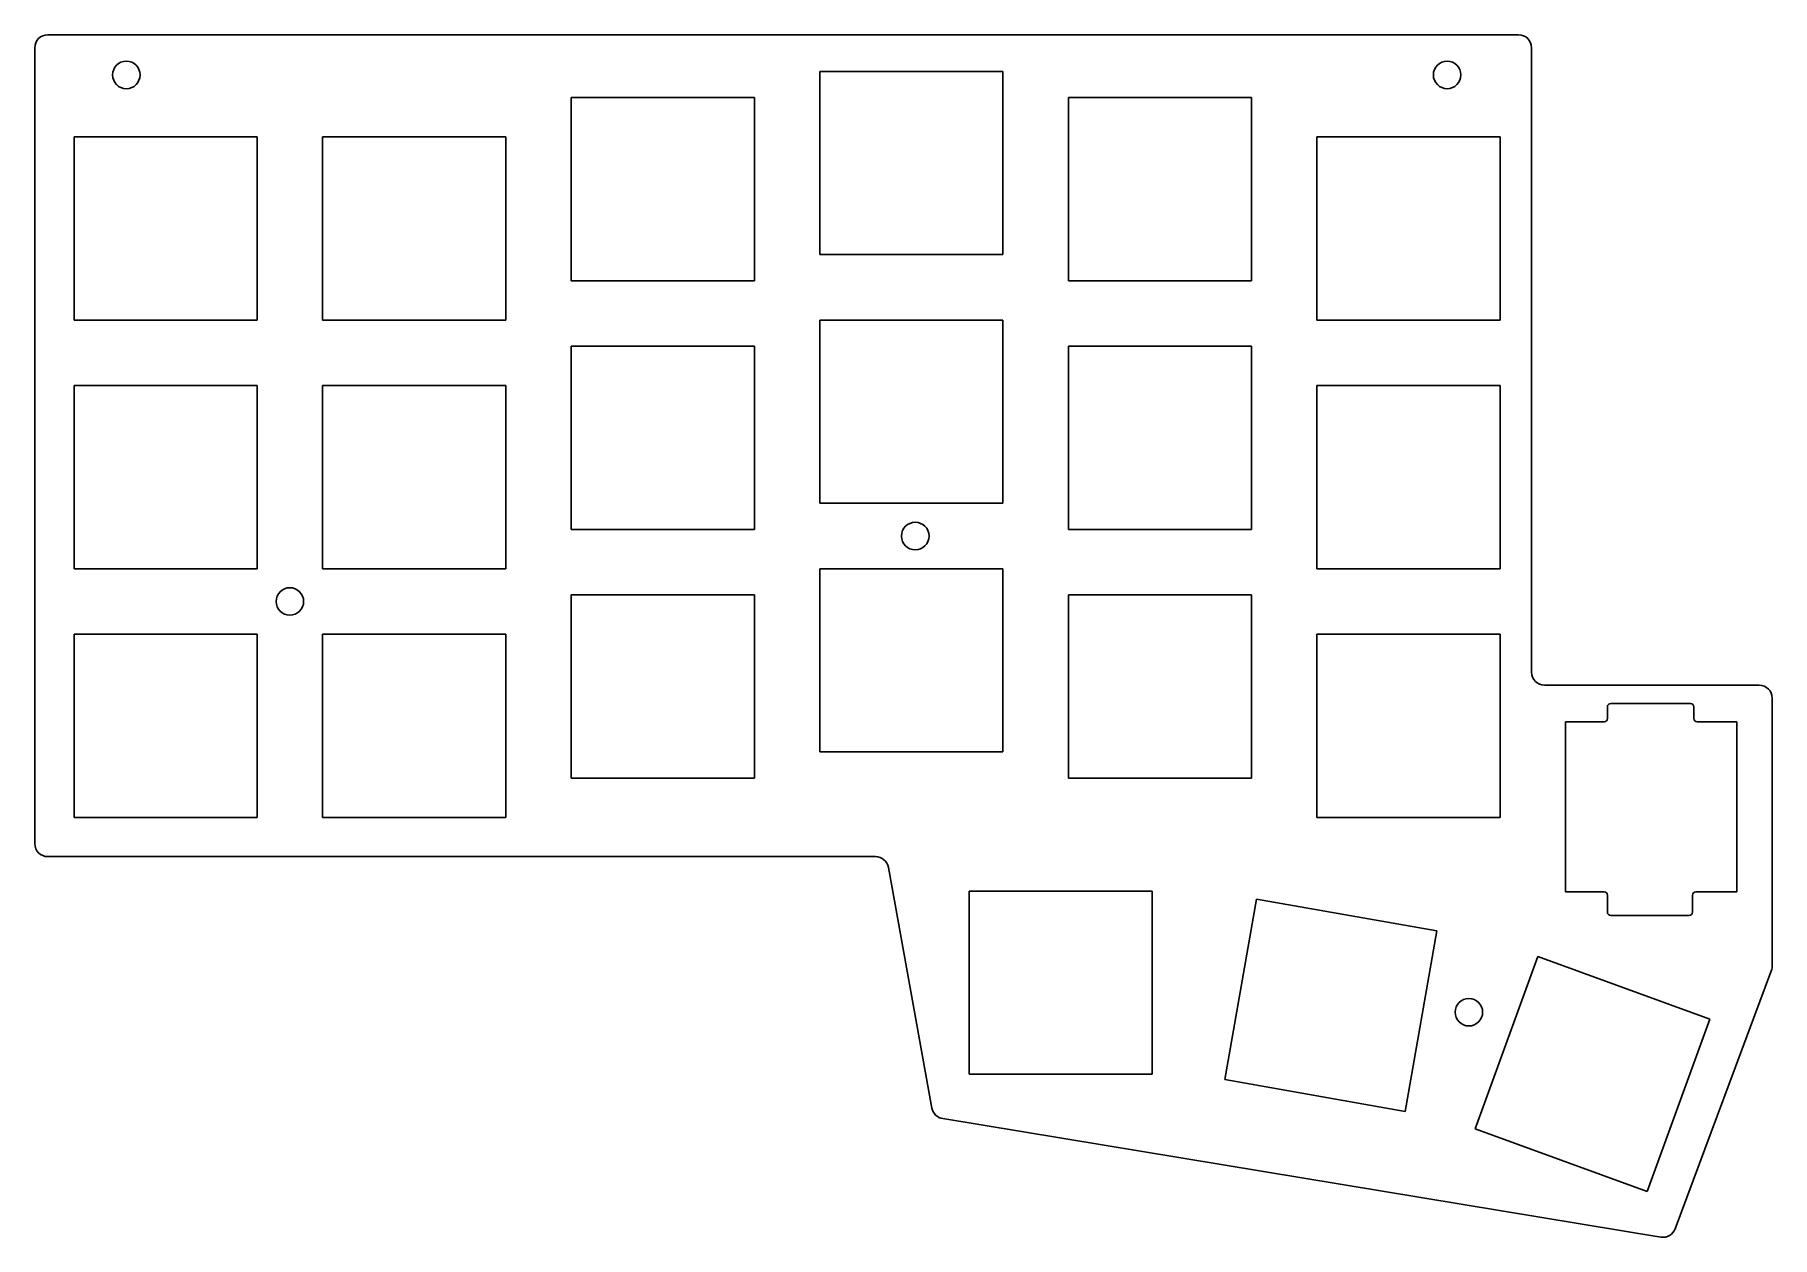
# Model space of a CAD drawing. Extents: x 0 to 133, y -29 to 63.
import ezdxf

# ---------------------------------------------------------------- set-up
doc = ezdxf.new("R2010")
doc.units = 0
doc.layers.add('20', color=53, linetype='CONTINUOUS')

msp = doc.modelspace()

# ---------------------------------------------------------------- linework, layer by layer
at = {"layer": '20'}
for p, q in [((113.4, 63), (1, 63)), ((0, 1.2), (0, 62)), ((114.4, 14.3), (114.4, 62)), ((60, 60.2), (60, 46.2)), ((74, 60.2), (60, 60.2)), ((74, 46.2), (74, 60.2)), ((41, 58.2), (41, 44.2)), ((55, 58.2), (41, 58.2)), ((55, 44.2), (55, 58.2)), ((79, 58.2), (79, 44.2)), ((93, 58.2), (79, 58.2)), ((93, 44.2), (93, 58.2)), ((3, 55.2), (3, 41.2)), ((17, 55.2), (3, 55.2)), ((17, 41.2), (17, 55.2)), ((22, 55.2), (22, 41.2)), ((36, 55.2), (22, 55.2)), ((36, 41.2), (36, 55.2)), ((98, 55.2), (98, 41.2)), ((112, 55.2), (98, 55.2)), ((112, 41.2), (112, 55.2)), ((60, 46.2), (74, 46.2)), ((41, 44.2), (55, 44.2)), ((79, 44.2), (93, 44.2)), ((3, 41.2), (17, 41.2)), ((22, 41.2), (36, 41.2)), ((60, 41.2), (60, 27.2)), ((74, 41.2), (60, 41.2)), ((74, 27.2), (74, 41.2)), ((98, 41.2), (112, 41.2)), ((41, 39.2), (41, 25.2)), ((55, 39.2), (41, 39.2)), ((55, 25.2), (55, 39.2)), ((79, 39.2), (79, 25.2)), ((93, 39.2), (79, 39.2)), ((93, 25.2), (93, 39.2)), ((3, 36.2), (3, 22.2)), ((17, 36.2), (3, 36.2)), ((17, 22.2), (17, 36.2)), ((22, 36.2), (22, 22.2)), ((36, 36.2), (22, 36.2)), ((36, 22.2), (36, 36.2)), ((98, 36.2), (98, 22.2)), ((112, 36.2), (98, 36.2)), ((112, 22.2), (112, 36.2)), ((60, 27.2), (74, 27.2)), ((41, 25.2), (55, 25.2)), ((79, 25.2), (93, 25.2)), ((3, 22.2), (17, 22.2)), ((22, 22.2), (36, 22.2)), ((60, 22.2), (60, 8.2)), ((74, 22.2), (60, 22.2)), ((74, 8.2), (74, 22.2)), ((98, 22.2), (112, 22.2)), ((41, 20.2), (41, 6.2)), ((55, 20.2), (41, 20.2)), ((55, 6.2), (55, 20.2)), ((79, 20.2), (79, 6.2)), ((93, 20.2), (79, 20.2)), ((93, 6.2), (93, 20.2)), ((3, 17.2), (3, 3.2)), ((17, 17.2), (3, 17.2)), ((17, 3.2), (17, 17.2)), ((22, 17.2), (22, 3.2)), ((36, 17.2), (22, 17.2)), ((36, 3.2), (36, 17.2)), ((98, 17.2), (98, 3.2)), ((112, 17.2), (98, 17.2)), ((112, 3.2), (112, 17.2)), ((131.8, 13.3), (115.4, 13.3)), ((132.8, -8.12), (132.8, 12.3)), ((120.2, 11.65), (120.2, 10.75)), ((126.55, 11.9), (120.45, 11.9)), ((126.8, 10.75), (126.8, 11.65)), ((119.95, 10.5), (117, 10.5)), ((117, 10.5), (117, -2.5)), ((130.1, 10.5), (127.05, 10.5)), ((130.1, -2.5), (130.1, 10.5)), ((60, 8.2), (74, 8.2)), ((41, 6.2), (55, 6.2)), ((79, 6.2), (93, 6.2)), ((3, 3.2), (17, 3.2)), ((22, 3.2), (36, 3.2)), ((98, 3.2), (112, 3.2)), ((64.2647, 0.2), (1, 0.2)), ((68.5745, -19.0061), (65.2487, -0.622)), ((71.41, -2.43), (71.41, -16.43)), ((85.41, -2.43), (71.41, -2.43)), ((85.41, -16.43), (85.41, -2.43)), ((117, -2.5), (119.95, -2.5)), ((126.95, -2.5), (130.1, -2.5)), ((93.3819, -3.0408), (90.9508, -16.8281)), ((107.1692, -5.4719), (93.3819, -3.0408)), ((120.2, -2.75), (120.2, -4.05)), ((126.7, -4.05), (126.7, -2.75)), ((120.45, -4.3), (126.45, -4.3)), ((104.7381, -19.2592), (107.1692, -5.4719)), ((114.8763, -7.438), (110.088, -20.5937)), ((128.032, -12.2263), (114.8763, -7.438)), ((125.3872, -28.2279), (132.7373, -8.4687)), ((123.2437, -25.382), (128.032, -12.2263)), ((71.41, -16.43), (85.41, -16.43)), ((90.9508, -16.8281), (104.7381, -19.2592)), ((69.3958, -19.8147), (124.2872, -28.866)), ((110.088, -20.5937), (123.2437, -25.382))]:
    msp.add_line(p, q, dxfattribs=at)
for centre in [(7, 59.93), (107.95, 59.93), (67.3, 24.7), (19.5, 19.7), (109.615, -11.685)]:
    msp.add_circle(centre, 1.05, dxfattribs=at)
for centre, radius, start, end in [((1, 62), 1, 90, 180), ((113.4, 62), 1, 0, 90), ((115.4, 14.3), 1, 180, 270), ((131.8, 12.3), 1, 0, 90), ((119.95, 10.75), 0.25, 270, 0), ((120.45, 11.65), 0.25, 90, 180), ((126.55, 11.65), 0.25, 0, 90), ((127.05, 10.75), 0.25, 180, 270), ((1, 1.2), 1, 180, 270), ((64.2647, -0.8), 1, 10.2543, 90.0001), ((119.95, -2.75), 0.25, 0, 90), ((126.95, -2.75), 0.25, 90, 180), ((120.45, -4.05), 0.25, 180, 270), ((126.45, -4.05), 0.25, 270, 0), ((131.8, -8.12), 1, 339.5958, 360), ((69.5585, -18.8281), 1, 190.2545, 260.6365), ((124.4499, -27.8793), 1, 260.6367, 339.5961)]:
    msp.add_arc(centre, radius, start, end, dxfattribs=at)

doc.saveas('drawing.dxf')
